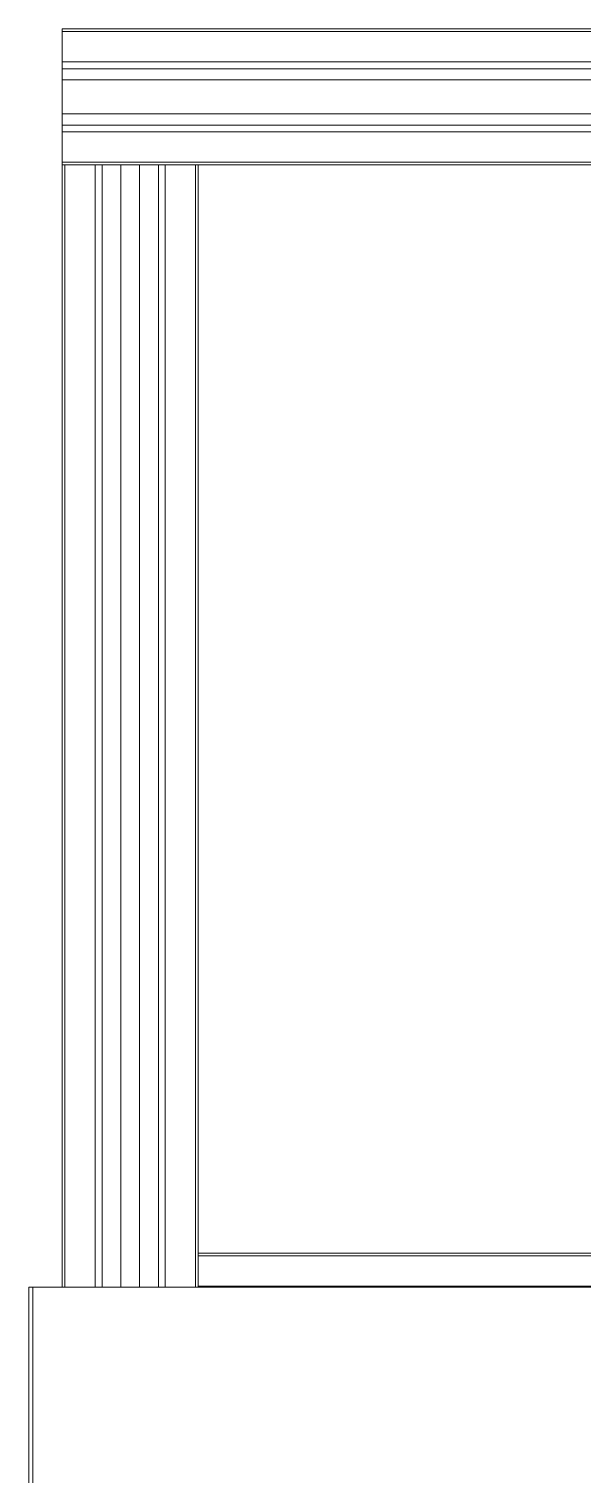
# Model space of a CAD drawing. Header units: millimetres. Extents: x -489 to 1607, y 116 to 1738.
# Drawn here: x 250.1 to 331.5, y 1512.1 to 1724.6 of the extents above; entities that cross this region are included whole.
import ezdxf

# ---------------------------------------------------------------- set-up
doc = ezdxf.new("R2010")
doc.units = ezdxf.units.MM

msp = doc.modelspace()

# ---------------------------------------------------------------- linework, layer by layer
at = {"color": 7, "linetype": 'Continuous', "lineweight": 15}
for p, q in [((255.03, 1724.62), (255.03, 1724.22)), ((255.03, 1724.62), (470.43, 1724.62)), ((255.03, 1724.22), (255.03, 1719.77)), ((255.03, 1719.77), (255.03, 1718.77)), ((255.03, 1718.82), (255.03, 1715.99)), ((471.03, 1718.77), (255.03, 1718.77)), ((255.03, 1717.12), (255.03, 1712.12)), ((255.03, 1717.12), (470.03, 1717.12)), ((255.03, 1715.99), (255.03, 1713.25)), ((255.03, 1713.25), (255.03, 1710.43)), ((255.03, 1712.12), (470.03, 1712.12)), ((471.03, 1710.47), (255.03, 1710.47)), ((255.03, 1710.47), (255.03, 1709.47)), ((255.03, 1709.47), (255.03, 1705.02)), ((255.03, 1705.02), (255.03, 1704.62)), ((255.03, 1539.62), (255.03, 1704.62)), ((255.43, 1704.62), (255.03, 1704.62)), ((259.88, 1704.62), (255.43, 1704.62)), ((260.68, 1704.62), (259.88, 1704.62)), ((269.38, 1704.62), (260.68, 1704.62)), ((260.88, 1539.62), (260.88, 1704.62)), ((269.18, 1539.62), (269.18, 1704.62)), ((270.18, 1704.62), (269.38, 1704.62)), ((274.63, 1704.62), (270.18, 1704.62)), ((275.03, 1704.62), (274.63, 1704.62)), ((275.03, 1704.62), (275.03, 1544.62)), ((470.03, 1704.62), (275.03, 1704.62)), ((275.03, 1544.62), (470.03, 1544.62)), ((275.03, 1544.62), (275.03, 1544.22)), ((470.03, 1544.22), (275.03, 1544.22)), ((275.03, 1544.22), (275.03, 1539.77)), ((250.12, 1539.62), (250.12, 1314.62)), ((250.68, 1539.62), (250.12, 1539.62)), ((465.64, 1539.62), (250.68, 1539.62)), ((250.68, 1539.62), (250.68, 1314.62)), ((275.03, 1539.77), (470.03, 1539.77)), ((275.03, 1539.77), (275.03, 1539.62))]:
    msp.add_line(p, q, dxfattribs=at)
at = {"color": 8, "linetype": 'Continuous', "lineweight": 15}
for p, q in [((470.03, 1724.22), (255.03, 1724.22)), ((255.03, 1719.77), (470.03, 1719.77)), ((255.03, 1715.99), (255.03, 1715.99)), ((255.03, 1713.25), (255.03, 1713.25)), ((470.03, 1709.47), (255.03, 1709.47)), ((255.03, 1705.02), (470.03, 1705.02)), ((255.43, 1704.62), (255.43, 1539.62)), ((259.88, 1539.62), (259.88, 1704.62)), ((263.66, 1704.62), (263.66, 1539.62)), ((266.4, 1539.62), (266.4, 1704.62)), ((270.18, 1704.62), (270.18, 1539.62)), ((274.63, 1539.62), (274.63, 1704.62))]:
    msp.add_line(p, q, dxfattribs=at)

doc.saveas('drawing.dxf')
